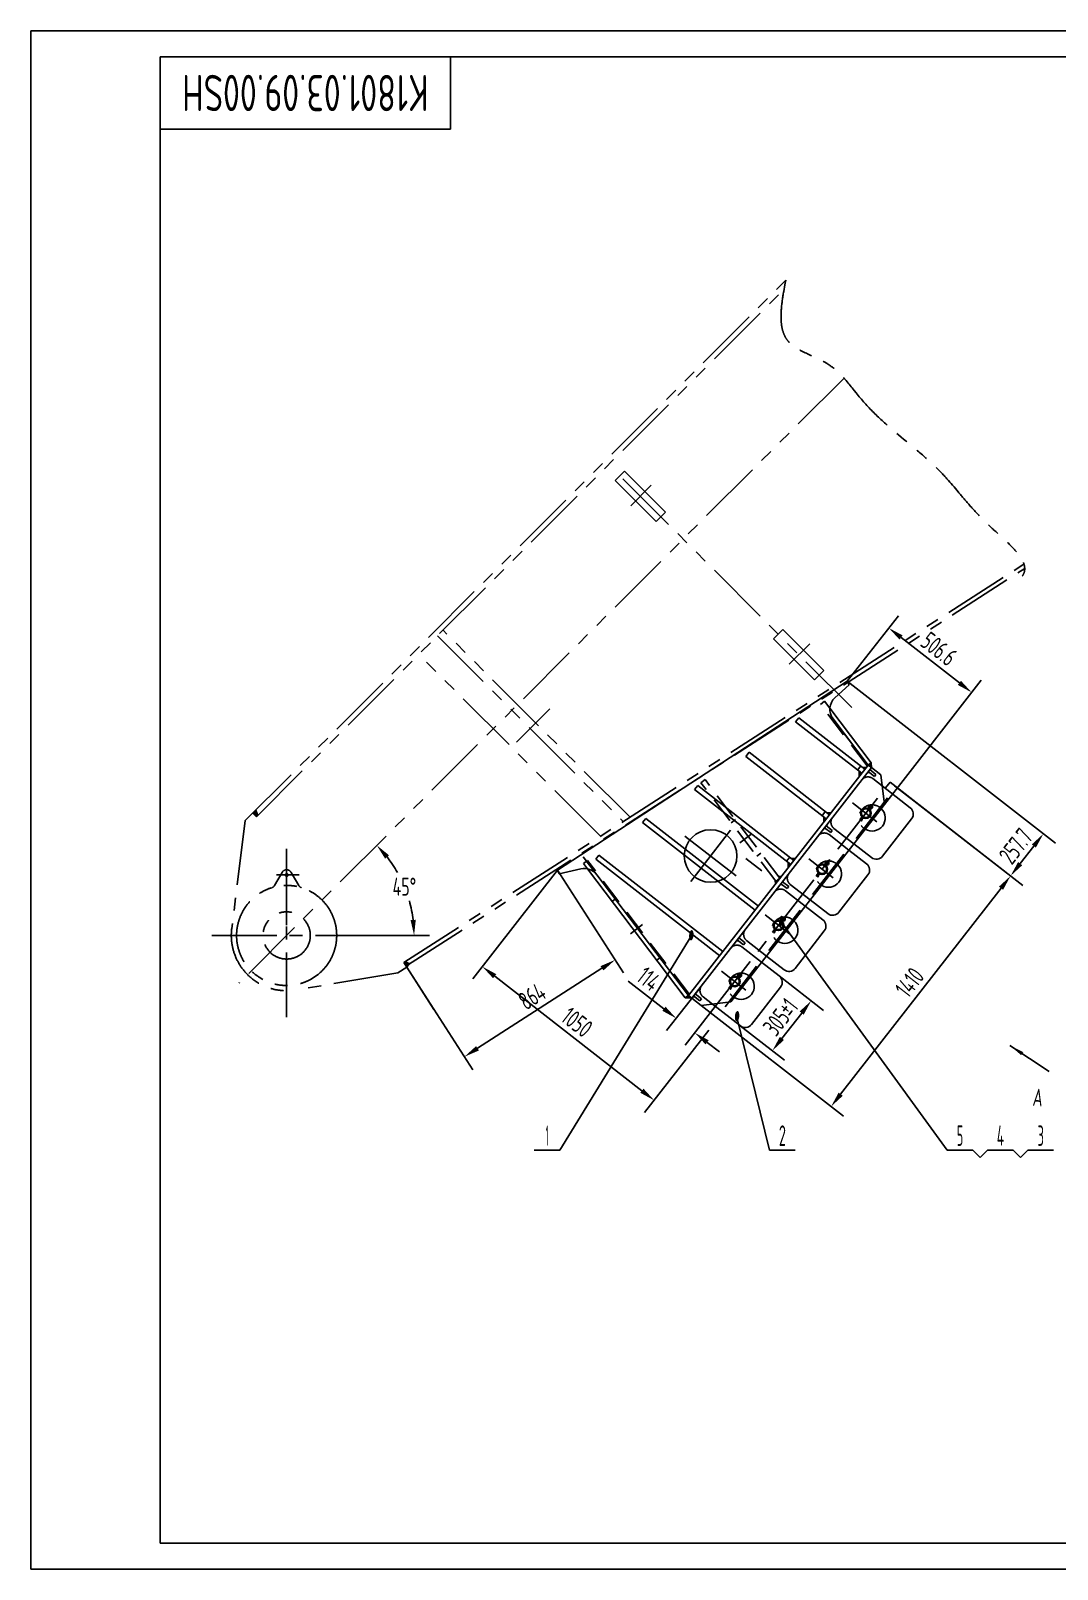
# Model space of a CAD drawing. Extents: x -460 to 10040, y 1734 to 9449.
# Drawn here: x -460 to 4493, y 2024 to 9449 of the extents above; entities that cross this region are included whole.
import ezdxf
from ezdxf.enums import TextEntityAlignment as Align

# ---------------------------------------------------------------- set-up
doc = ezdxf.new("R2010")
doc.units = 0
doc.header["$LTSCALE"] = 250
doc.header["$MEASUREMENT"] = 0
for name, pattern in [('F', [0.75, 0.5, -0.25]), ('G', [2, 1.25, -0.25, 0.25, -0.25]), ('K', [2.5, 1.25, -0.25, 0.25, -0.25, 0.25, -0.25])]:
    doc.linetypes.add(name, pattern=pattern)
doc.layers.get('DEFPOINTS').update_dxf_attribs({"linetype": 'CONTINUOUS'})
for name, color, linetype in [('01', 7, 'CONTINUOUS'), ('02', 1, 'CONTINUOUS'), ('04', 2, 'F'), ('05', 4, 'G'), ('07', 6, 'K'), ('08', 1, 'CONTINUOUS'), ('11', 3, 'CONTINUOUS')]:
    doc.layers.add(name, color=color, linetype=linetype)
doc.styles.get("Standard").update_dxf_attribs({"font": 'isocp.shx', "width": 0.707, "bigfont": 'intecad.shx'})
doc.dimstyles.new('INTE', dxfattribs={"dimscale": 25, "dimtxt": 3.5, "dimasz": 3, "dimexe": 3, "dimexo": 0, "dimgap": 1, "dimtad": 1, "dimdec": 1, "dimzin": 9, "dimdsep": 46, "dimtxsty": 'Standard', "dimcen": 0, "dimclrd": 1, "dimclre": 1, "dimclrt": 3, "dimaunit": 1, "dimadec": 0, "dimazin": 0, "dimtfac": 1, "dimtdec": 1, "dimtofl": 0, "dimtmove": 0, "dimatfit": 0, "dimfxl": 0, "dimtzin": 0, "dimarcsym": 0})
doc.dimstyles.new('INTE$2', dxfattribs={"dimscale": 25, "dimtxt": 3.5, "dimasz": 3, "dimexe": 3, "dimexo": 0, "dimgap": 1, "dimtad": 1, "dimtih": 1, "dimtoh": 1, "dimdec": 1, "dimzin": 0, "dimdsep": 46, "dimtxsty": 'Standard', "dimcen": 0, "dimclrd": 1, "dimclre": 1, "dimclrt": 3, "dimaunit": 1, "dimadec": 0, "dimazin": 0, "dimtfac": 1, "dimtdec": 1, "dimtmove": 0, "dimatfit": 3, "dimfxl": 0, "dimtvp": 0.75, "dimtzin": 0, "dimarcsym": 0})
pattern_1 = [(52.109262, (2602.3474, 3052.8394), (-0.55124459, 0.4289891), [0.508, -0.1905]), (142.109262, (2602.3474, 3052.8394), (-0.4289891, -0.55124459), [0.508, -0.1905])]

# ---------------------------------------------------------------- blocks, each defined once
blk = doc.blocks.new('*D455')
at = {"layer": '08', "color": 1, "lineweight": -2}
for p, q in [((3479.9, 6309.9), (3726.1, 6626.2)), ((4020.6, 6302), (3739.2, 6520.9)), ((3658.8, 5714.9), (4125.9, 6315.1))]:
    blk.add_line(p, q, dxfattribs=at)
at = {"layer": '08', "color": 1}
for points in [[(3746.9, 6530.8), (3731.5, 6511.1), (3680, 6567)], [(4028.3, 6311.8), (4012.9, 6292.1), (4079.8, 6255.9)]]:
    blk.add_solid(points, dxfattribs=at)
at = {"layer": 'DEFPOINTS', "color": 0}
for p in [(3680, 6567), (3479.9, 6309.9), (3658.8, 5714.9)]:
    blk.add_point(p, dxfattribs=at)
at = {"layer": '08', "color": 3, "insert": (3922.1, 6465.7), "char_height": 87.5, "attachment_point": 5, "rotation": 322.10926}
blk.add_mtext('506.6', dxfattribs=at)
blk = doc.blocks.new('*D456')
at = {"layer": '08', "color": 1, "lineweight": -2}
for p, q in [((3479.9, 6309.9), (4485.2, 5527.6)), ((3708, 5805.8), (4326.9, 5324.2)), ((4313.8, 5429.4), (4380, 5514.4))]:
    blk.add_line(p, q, dxfattribs=at)
at = {"layer": '08', "color": 1}
for points in [[(4370.1, 5522.1), (4389.8, 5506.8), (4426, 5573.6)], [(4303.9, 5437.1), (4323.7, 5421.7), (4267.7, 5370.2)]]:
    blk.add_solid(points, dxfattribs=at)
at = {"layer": 'DEFPOINTS', "color": 0}
for p in [(3479.9, 6309.9), (3708, 5805.8), (4426, 5573.6)]:
    blk.add_point(p, dxfattribs=at)
at = {"layer": '08', "color": 3, "insert": (4292.6, 5514.2), "char_height": 87.5, "attachment_point": 5, "rotation": 52.10926}
blk.add_mtext('257.7', dxfattribs=at)
blk = doc.blocks.new('*D464')
at = {"layer": '08', "color": 1, "lineweight": -2}
blk.add_line((2242.1, 3140), (2574.7, 3140), dxfattribs=at)
for start, end in [(29.63409, 38.00918), (6.99082, 15.71829)]:
    blk.add_arc((1884.6, 3140), 615.1, start, end, dxfattribs=at)
at = {"layer": '08', "color": 1}
for points in [[(2359.9, 3510.5), (2378.6, 3527), (2319.5, 3574.9)], [(2507.6, 3215.6), (2482.6, 3214.1), (2499.7, 3140)]]:
    blk.add_solid(points, dxfattribs=at)
at = {"layer": 'DEFPOINTS', "color": 0}
for p in [(4574.1, 5829.4), (2478.7, 3299.2), (1524, 3140), (2242.1, 3140), (1654.8, 2910.1)]:
    blk.add_point(p, dxfattribs=at)
at = {"layer": '08', "color": 3, "insert": (2452.9, 3375.4), "char_height": 87.5, "attachment_point": 5}
blk.add_mtext('45°', dxfattribs=at)
blk = doc.blocks.new('*D457')
at = {"layer": '08', "color": 1, "lineweight": -2}
for p, q in [((3150.9, 4888), (3364.9, 4721.4)), ((3164.5, 4586), (3259.7, 4708.3)), ((2963.5, 4647.3), (3177.6, 4480.7))]:
    blk.add_line(p, q, dxfattribs=at)
at = {"layer": '08', "color": 1}
for points in [[(3249.8, 4716), (3269.5, 4700.6), (3305.7, 4767.5)], [(3154.6, 4593.7), (3174.3, 4578.3), (3118.4, 4526.8)]]:
    blk.add_solid(points, dxfattribs=at)
at = {"layer": 'DEFPOINTS', "color": 0}
for p in [(3150.9, 4888), (3305.7, 4767.5), (2963.5, 4647.3)]:
    blk.add_point(p, dxfattribs=at)
at = {"layer": '08', "color": 3, "insert": (3157.8, 4689.4), "char_height": 87.5, "attachment_point": 5, "rotation": 52.10926}
blk.add_mtext('305%%p1', dxfattribs=at)
blk = doc.blocks.new('*D458')
at = {"layer": '08', "color": 1, "lineweight": -2}
for p, q in [((3685.9, 5823), (4326.9, 5324.2)), ((4221.7, 5311), (3447.8, 4316.7)), ((2775, 4745.3), (3461, 4211.4))]:
    blk.add_line(p, q, dxfattribs=at)
at = {"layer": '08', "color": 1}
for points in [[(4211.8, 5318.7), (4231.6, 5303.4), (4267.7, 5370.2)], [(3438, 4324.4), (3457.7, 4309), (3401.8, 4257.5)]]:
    blk.add_solid(points, dxfattribs=at)
at = {"layer": 'DEFPOINTS', "color": 0}
for p in [(3685.9, 5823), (2775, 4745.3), (3401.8, 4257.5)]:
    blk.add_point(p, dxfattribs=at)
at = {"layer": '08', "color": 3, "insert": (3780.5, 4856.1), "char_height": 87.5, "attachment_point": 5, "rotation": 52.10926}
blk.add_mtext('1410', dxfattribs=at)
blk = doc.blocks.new('*D459')
at = {"layer": '08', "color": 1, "lineweight": -2}
for p, q in [((2081.2, 5397.5), (2399.8, 4901.8)), ((1354.4, 4930.2), (1673.1, 4434.6)), ((1695.6, 4538.2), (2296.2, 4924.4))]:
    blk.add_line(p, q, dxfattribs=at)
at = {"layer": '08', "color": 1}
for points in [[(2289.4, 4934.9), (2303, 4913.8), (2359.3, 4964.9)], [(1688.8, 4548.8), (1702.4, 4527.7), (1632.5, 4497.7)]]:
    blk.add_solid(points, dxfattribs=at)
at = {"layer": 'DEFPOINTS', "color": 0}
for p in [(2081.2, 5397.5), (1354.4, 4930.2), (2359.3, 4964.9)]:
    blk.add_point(p, dxfattribs=at)
at = {"layer": '08', "color": 3, "insert": (1958.7, 4789.1), "char_height": 87.5, "attachment_point": 5, "rotation": 32.73715}
blk.add_mtext('864', dxfattribs=at)
blk = doc.blocks.new('*D460')
at = {"layer": '08', "color": 1, "lineweight": -2}
for p, q in [((2595.1, 4729.1), (2423.2, 4862.8)), ((2762.8, 4822.5), (2608.2, 4623.8)), ((2819.9, 4710.3), (2698.2, 4553.8)), ((2803.4, 4566.9), (2862.6, 4520.9))]:
    blk.add_line(p, q, dxfattribs=at)
at = {"layer": '08', "color": 1}
for points in [[(2602.8, 4738.9), (2587.4, 4719.2), (2654.3, 4683)], [(2811.1, 4576.8), (2795.8, 4557.1), (2744.2, 4613)]]:
    blk.add_solid(points, dxfattribs=at)
at = {"layer": 'DEFPOINTS', "color": 0}
for p in [(2762.8, 4822.5), (2654.3, 4683), (2819.9, 4710.3)]:
    blk.add_point(p, dxfattribs=at)
at = {"layer": '08', "color": 3, "insert": (2521.8, 4873.2), "char_height": 87.5, "attachment_point": 5, "rotation": 322.10926}
blk.add_mtext('114', dxfattribs=at)
blk = doc.blocks.new('*D461')
at = {"layer": '08', "color": 1, "lineweight": -2}
for p, q in [((2081.2, 5397.5), (1673.2, 4873.1)), ((2488.7, 4333.5), (1778.4, 4886.3)), ((2811.1, 4625.6), (2501.8, 4228.3))]:
    blk.add_line(p, q, dxfattribs=at)
at = {"layer": '08', "color": 1}
for points in [[(1786.1, 4896.1), (1770.8, 4876.4), (1719.2, 4932.3)], [(2496.4, 4343.4), (2481, 4323.6), (2547.9, 4287.4)]]:
    blk.add_solid(points, dxfattribs=at)
at = {"layer": 'DEFPOINTS', "color": 0}
for p in [(2081.2, 5397.5), (1719.2, 4932.3), (2811.1, 4625.6)]:
    blk.add_point(p, dxfattribs=at)
at = {"layer": '08', "color": 3, "insert": (2175.8, 4664.1), "char_height": 87.5, "attachment_point": 5, "rotation": 322.10926}
blk.add_mtext('1050', dxfattribs=at)
blk = doc.blocks.new('*U471', base_point=(251.96, 168.31))
at = {"layer": '01'}
for p, q in [((251.96, 168.31), (251.96, 182.31)), ((195.96, 168.31), (251.96, 168.31))]:
    blk.add_line(p, q, dxfattribs=at)
blk = doc.blocks.new('*U472')
at = {"layer": '04'}
blk.add_blockref('*U471', (0, 0), dxfattribs=at)
blk = doc.blocks.new('*U473')
at = {"layer": '01'}
for points in [[(415, 292), (25, 292)], [(25, 292), (25, 5)], [(415, 5), (415, 292)], [(25, 5), (415, 5)]]:
    blk.add_lwpolyline(points, dxfattribs=at)
at = {"layer": '02'}
for points in [[(420, 297), (0, 297)], [(0, 297), (0, 0)], [(420, 0), (420, 297)], [(0, 0), (420, 0)]]:
    blk.add_lwpolyline(points, dxfattribs=at)
blk = doc.blocks.new('ewr')
at = {"layer": '07', "linetype": 'K'}
for points in [[(1727.65, 3736.79), (1721.29, 3730.42), (1738.96, 3712.74), (1745.33, 3719.11)], [(1735.92, 3745.05), (1727.65, 3736.79), (1745.33, 3719.11)], [(2478.46, 3003.31), (2467.9, 2996.53), (2464.45, 2987.25)]]:
    blk.add_hatch(color=6, dxfattribs=at).paths.add_polyline_path(points)
h = blk.add_hatch(color=6, dxfattribs=at)
h.paths.add_polyline_path([(2478.46, 3003.31), (2464.45, 2987.25), (2450.39, 3009.05), (2457.09, 3013.36), (2457.09, 3013.35)])
h.paths.add_polyline_path([(2467.9, 2996.53), (2478.46, 3003.31), (2457.09, 3013.35)])
at = {"layer": '05'}
for p, q in [((1884.63, 3558.25), (1884.63, 2685.53)), ((1524.03, 3139.99), (2242.06, 3139.99))]:
    blk.add_line(p, q, dxfattribs=at)
at = {"layer": '07', "color": 6, "linetype": 'K'}
for p, q in [((1685.22, 3694.36), (4292.98, 6302.11)), ((1738.96, 3712.74), (4284.94, 6258.72)), ((4574.06, 5829.42), (1654.76, 2910.12)), ((3469.61, 5335.91), (3514.86, 5381.16)), ((4611.36, 4239.41), (3472.26, 5378.51)), ((3712.85, 5183.17), (3514.86, 5381.16)), ((3667.6, 5137.92), (3469.61, 5335.91)), ((3644.27, 5312.58), (3544.64, 5212.95)), ((3667.6, 5137.92), (3712.85, 5183.17)), ((2450.39, 3009.05), (5442.08, 4932.42)), ((2467.9, 2996.53), (5445.95, 4911.13)), ((3541.56, 3710.44), (2639.11, 4612.89)), ((4234.09, 4571.43), (4279.34, 4616.68)), ((4477.33, 4418.69), (4279.34, 4616.68)), ((2612.24, 4586.02), (3508.85, 3689.41)), ((4432.08, 4373.44), (4234.09, 4571.43)), ((4408.75, 4548.09), (4309.12, 4448.47)), ((3399.52, 3619.13), (2522.44, 4496.22)), ((4432.08, 4373.44), (4477.33, 4418.69)), ((2993.43, 4072.01), (3154.67, 4233.25)), ((1721.29, 3730.42), (1738.96, 3712.74)), ((1727.65, 3736.79), (1745.33, 3719.11)), ((1745.33, 3719.11), (1735.92, 3745.05)), ((1685.22, 3694.36), (1619.71, 3173.29)), ((1884.63, 3502.83), (1884.63, 3139.99)), ((1862.98, 3444.49), (1826.45, 3381.23)), ((1835.87, 3431.99), (1944.91, 3431.99)), ((1906.28, 3444.49), (1942.8, 3381.23)), ((2420.61, 2958.97), (2464.45, 2987.25)), ((2450.39, 3009.05), (2464.45, 2987.25)), ((2467.9, 2996.53), (2457.09, 3013.35)), ((2457.09, 3013.35), (2478.46, 3003.31)), ((2464.45, 2987.25), (2478.46, 3003.31)), ((2464.45, 2987.25), (2467.9, 2996.53)), ((2420.61, 2958.97), (1928.69, 2876.65))]:
    blk.add_line(p, q, dxfattribs=at)
for centre, radius in [((1884.63, 3431.99), 6.5), ((1884.63, 3139.99), 241.5), ((1884.63, 3139.99), 114)]:
    blk.add_circle(centre, radius, dxfattribs=at)
for centre, radius, start, end in [((1884.63, 3431.99), 25, 30, 150), ((1804.8, 3393.73), 25, 287.463102, 330), ((1964.45, 3393.73), 25, 210, 252.536898), ((1884.63, 3139.99), 267, 172.834148, 279.499986)]:
    blk.add_arc(centre, radius, start, end, dxfattribs=at)
blk.add_open_spline([(4292.98, 6302.11), (4271.09, 6185.86), (4233.49, 5986.11), (4525.87, 5916), (4699.32, 5641.47), (5036.1, 5421.09), (5214.54, 5147.72), (5483.81, 4942.51), (5434.12, 4873.81)], degree=3, knots=[0, 0, 0, 0, 297.4635858, 511.1015007, 757.0258478, 1260.6968511, 1627.0270456, 1909.6132224, 1909.6132224, 1909.6132224, 1909.6132224], dxfattribs=at)
at = {"layer": '08'}
dim = blk.add_angular_dim_2l(base=(2478.74, 3299.18), line1=((4574.06, 5829.42), (1654.76, 2910.12)), line2=((1524.03, 3139.99), (2242.06, 3139.99)), dimstyle='INTE$2', dxfattribs=at)
dim.commit()
dim.dimension.update_dxf_attribs({"geometry": '*D464', "text_midpoint": (2452.88, 3375.37)})

msp = doc.modelspace()

# ---------------------------------------------------------------- hatches: boundary and pattern name
at = {"layer": '01'}
h = msp.add_hatch(color=256, dxfattribs=at)
h.paths.add_polyline_path([(3537.39, 5875.26), (3537.76, 5850.85), (3549.45, 5865.87)])
h.paths.add_polyline_path([(3553.74, 5894.22), (3564.8, 5885.6), (3571.78, 5894.57)])
for points in [[(3595.3, 5916.81), (3580.16, 5905.33), (3595.94, 5893.05)], [(2714.2, 4792.58), (2713.23, 4793.85), (2698.1, 4782.36), (2729.98, 4780.3)]]:
    msp.add_hatch(color=256, dxfattribs=at).paths.add_polyline_path(points)
h = msp.add_hatch(color=256, dxfattribs=at)
h.paths.add_polyline_path([(3366.04, 5655.08), (3366.41, 5630.67), (3378.1, 5645.69)])
h.paths.add_polyline_path([(3382.39, 5674.03), (3393.45, 5665.42), (3400.43, 5674.39)])
h = msp.add_hatch(color=256, dxfattribs=at)
h.paths.add_polyline_path([(3194.69, 5434.89), (3195.06, 5410.49), (3206.75, 5425.51)])
h.paths.add_polyline_path([(3211.04, 5453.85), (3222.1, 5445.24), (3229.08, 5454.21)])
at = {"layer": '04', "linetype": 'F'}
h = msp.add_hatch(dxfattribs=at)
h.set_pattern_fill('ANGLE', color=2, scale=0.1, angle=52.109262, style=0)
h.set_pattern_definition([(52.109262, (2598.4015, 3055.9102), (-0.55124459, 0.42898911), [0.508, -0.1905]), (142.109262, (2598.4015, 3055.9102), (-0.42898911, -0.55124459), [0.508, -0.1905])])
h.paths.add_polyline_path([(3577.7, 5869.6), (3585.91, 5869.81), (3580.9, 5873.71)])
h.paths.add_polyline_path([(3591.14, 5886.87), (3588.27, 5883.18), (3593.28, 5879.28)])
h = msp.add_hatch(dxfattribs=at)
h.set_pattern_fill('ANGLE', color=2, scale=0.1, angle=52.109262, style=0)
h.set_pattern_definition([(52.109262, (2387.7454, 2785.2203), (-0.55124459, 0.42898911), [0.508, -0.1905]), (142.109262, (2387.7454, 2785.2203), (-0.42898911, -0.55124459), [0.508, -0.1905])])
h.paths.add_polyline_path([(3367.04, 5598.91), (3375.26, 5599.12), (3370.24, 5603.02)])
h.paths.add_polyline_path([(3377.61, 5612.49), (3382.63, 5608.59), (3380.48, 5616.19)])
at = {"layer": '04'}
h = msp.add_hatch(dxfattribs=at)
h.set_pattern_fill('ANGLE', color=256, scale=0.1, angle=52.109262, style=0)
h.set_pattern_definition(pattern_1)
h.paths.add_polyline_path([(3132.09, 5348.05), (3134.04, 5332.07), (3139.19, 5338.7)])
h.paths.add_polyline_path([(3148.31, 5368.02), (3155.08, 5359.11), (3161.14, 5366.9)])
h = msp.add_hatch(dxfattribs=at)
h.set_pattern_fill('ANGLE', color=256, scale=0.1, angle=52.109262, style=0)
h.set_pattern_definition(pattern_1)
h.paths.add_polyline_path([(3155.08, 5359.11), (3135.18, 5343.99), (3139.19, 5338.7)])
at = {"layer": '04', "linetype": 'F'}
h = msp.add_hatch(dxfattribs=at)
h.set_pattern_fill('ANGLE', color=2, scale=0.1, angle=52.109262, style=0)
h.set_pattern_definition([(52.109262, (2177.08935, 2514.5304), (-0.55124459, 0.42898911), [0.508, -0.1905]), (142.109262, (2177.08935, 2514.5304), (-0.42898911, -0.55124459), [0.508, -0.1905])])
h.paths.add_polyline_path([(3156.39, 5328.22), (3164.6, 5328.43), (3159.58, 5332.33)])
h.paths.add_polyline_path([(3166.95, 5341.8), (3171.97, 5337.9), (3169.83, 5345.5)])
h = msp.add_hatch(dxfattribs=at)
h.set_pattern_fill('ANGLE', color=2, scale=0.1, angle=52.109262, style=0)
h.set_pattern_definition([(52.109262, (1966.4333, 2243.8405), (-0.55124459, 0.42898911), [0.508, -0.1905]), (142.109262, (1966.4333, 2243.8405), (-0.42898911, -0.55124459), [0.508, -0.1905])])
h.paths.add_polyline_path([(2945.73, 5057.53), (2953.94, 5057.74), (2948.93, 5061.64)])
h.paths.add_polyline_path([(2956.3, 5071.11), (2961.31, 5067.21), (2959.17, 5074.81)])
h = msp.add_hatch(dxfattribs=at)
h.set_pattern_fill('ANGLE', color=2, scale=0.1, angle=52.109262, style=0)
h.set_pattern_definition([(52.109262, (1755.7772, 1973.1506), (-0.55124459, 0.42898911), [0.508, -0.1905]), (142.109262, (1755.7772, 1973.1506), (-0.42898911, -0.55124459), [0.508, -0.1905])])
h.paths.add_polyline_path([(2735.07, 4786.84), (2743.29, 4787.05), (2738.27, 4790.95)])
h.paths.add_polyline_path([(2745.64, 4800.42), (2750.66, 4796.52), (2748.51, 4804.12)])

# ---------------------------------------------------------------- linework, layer by layer
at = {"layer": '01', "color": 7, "linetype": 'Continuous'}
for p, q in [((2081.2, 5397.45), (3479.93, 6309.91)), ((3595.3, 5916.81), (3395.9, 6179.72)), ((3549.45, 5865.87), (3230.62, 6113.99)), ((3564.8, 5885.6), (3245.97, 6133.72)), ((3378.1, 5645.69), (2990.61, 5947.24)), ((3393.45, 5665.42), (3005.97, 5966.97)), ((3595.94, 5893.05), (2729.98, 4780.3)), ((3575.38, 5901.71), (3595.3, 5916.81)), ((3640.93, 5858.04), (3595.94, 5893.05)), ((3222.1, 5445.24), (2758.07, 5806.36)), ((3658.78, 5714.9), (3640.93, 5858.04)), ((3206.75, 5425.51), (2742.71, 5786.63)), ((3050.75, 5225.06), (2507.8, 5647.6)), ((2918.1, 4763.15), (3658.78, 5714.9)), ((3035.4, 5205.33), (2492.44, 5627.87)), ((2864.05, 4985.14), (2265.85, 5450.68)), ((2879.4, 5004.87), (2281.2, 5470.41)), ((2729.98, 4780.3), (2774.96, 4745.29)), ((2774.96, 4745.29), (2918.1, 4763.15))]:
    msp.add_line(p, q, dxfattribs=at)
at = {"layer": '01'}
for p, q in [((3420.23, 6230.04), (3488.74, 6293.07)), ((3488.74, 6293.07), (3479.93, 6309.91)), ((3230.62, 6113.99), (3245.97, 6133.72)), ((3580.16, 5905.33), (3411.14, 6128.18)), ((2990.61, 5947.24), (3005.97, 5966.97)), ((2714.2, 4792.58), (3580.16, 5905.33)), ((2729.98, 4780.3), (3595.94, 5893.05)), ((3529.72, 5881.23), (3545.08, 5900.96)), ((3537.39, 5875.26), (3537.76, 5850.85)), ((3553.74, 5894.22), (3571.78, 5894.57)), ((3595.94, 5893.05), (3580.16, 5905.33)), ((3595.94, 5893.05), (3595.3, 5916.81)), ((2742.71, 5786.63), (2758.07, 5806.36)), ((3647.49, 5805.42), (3783.62, 5699.47)), ((2492.44, 5627.87), (2507.8, 5647.6)), ((3358.37, 5661.04), (3373.73, 5680.77)), ((3366.04, 5655.08), (3366.41, 5630.67)), ((3382.39, 5674.03), (3400.43, 5674.39)), ((3540.95, 5641.89), (3551.2, 5655.05)), ((3553.56, 5652.97), (3543.44, 5639.96)), ((3553.56, 5652.97), (3546.79, 5636.31)), ((3548.88, 5635.46), (3555.48, 5651.61)), ((3582.28, 5694.99), (3583.23, 5700.37)), ((3586.55, 5695.36), (3584.88, 5693.21)), ((3588.27, 5690.05), (3590.85, 5693.49)), ((3790.27, 5646.15), (3649.63, 5465.42)), ((3543.44, 5639.96), (3540.95, 5641.89)), ((3546.79, 5636.31), (3548.88, 5635.46)), ((3487.74, 5495.11), (3572.97, 5428.78)), ((3596.31, 5458.77), (3511.07, 5525.1)), ((2265.85, 5450.68), (2281.2, 5470.41)), ((3187.02, 5440.86), (3202.38, 5460.59)), ((3194.69, 5434.89), (3195.06, 5410.49)), ((3211.04, 5453.85), (3229.08, 5454.21)), ((3371.62, 5424.3), (3372.58, 5429.68)), ((3375.89, 5424.67), (3374.22, 5422.52)), ((3377.61, 5419.36), (3380.19, 5422.8)), ((2090.01, 5380.62), (2081.2, 5397.45)), ((2090.01, 5380.62), (2193.97, 5403.89)), ((2698.1, 4782.36), (2225.55, 5404.24)), ((2714.2, 4792.58), (2271.09, 5375.71)), ((3330.3, 5371.2), (3340.54, 5384.36)), ((3332.78, 5369.27), (3330.3, 5371.2)), ((3342.9, 5382.28), (3332.78, 5369.27)), ((3342.9, 5382.28), (3336.13, 5365.62)), ((3336.13, 5365.62), (3338.23, 5364.77)), ((3338.23, 5364.77), (3344.82, 5380.92)), ((3579.62, 5375.46), (3438.98, 5194.73)), ((3277.08, 5224.42), (3362.31, 5158.09)), ((3385.65, 5188.08), (3300.42, 5254.41)), ((3160.97, 5153.61), (3161.92, 5158.99)), ((3165.24, 5153.98), (3163.57, 5151.83)), ((3166.95, 5148.67), (3169.53, 5152.11)), ((3119.64, 5100.51), (3129.88, 5113.67)), ((3122.12, 5098.58), (3119.64, 5100.51)), ((3132.25, 5111.59), (3122.12, 5098.58)), ((3132.25, 5111.59), (3125.48, 5094.93)), ((3125.48, 5094.93), (3127.57, 5094.08)), ((3127.57, 5094.08), (3134.17, 5110.23)), ((3368.96, 5104.77), (3228.32, 4924.04)), ((3174.99, 4917.39), (3089.76, 4983.72)), ((3066.42, 4953.73), (3151.66, 4887.4)), ((2908.99, 4829.82), (2919.23, 4842.98)), ((2911.47, 4827.89), (2908.99, 4829.82)), ((2921.59, 4840.9), (2911.47, 4827.89)), ((2921.59, 4840.9), (2914.82, 4824.24)), ((2916.91, 4823.39), (2923.51, 4839.54)), ((2950.31, 4882.92), (2951.27, 4888.3)), ((2954.58, 4883.29), (2952.91, 4881.14)), ((2956.3, 4877.98), (2958.88, 4881.42)), ((3158.31, 4834.08), (3017.66, 4653.35)), ((2718.01, 4797.48), (2698.1, 4782.36)), ((2698.1, 4782.36), (2729.98, 4780.3)), ((2729.98, 4780.3), (2714.2, 4792.58)), ((2964.34, 4646.7), (2828.99, 4752.03)), ((2914.82, 4824.24), (2916.91, 4823.39))]:
    msp.add_line(p, q, dxfattribs=at)
at = {"layer": '01', "color": 7, "linetype": 'Continuous'}
for centre in [(3569.22, 5673.09), (3569.22, 5673.09), (3358.56, 5402.4), (3358.56, 5402.4), (3147.91, 5131.71), (3147.91, 5131.71), (2937.25, 4861.02), (2937.25, 4861.02)]:
    msp.add_circle(centre, 25.5, dxfattribs=at)
at = {"layer": '01'}
for centre, radius in [((3592.33, 5702.79), 9.42), ((3592.33, 5702.79), 5.29), ((2820.42, 5466.4), 127), ((3381.68, 5432.1), 9.42), ((3381.68, 5432.1), 5.29), ((3171.02, 5161.41), 9.42), ((3171.02, 5161.41), 5.29), ((2960.37, 4890.72), 9.42), ((2960.37, 4890.72), 5.29)]:
    msp.add_circle(centre, radius, dxfattribs=at)
for centre, radius, start, end in [((3471.69, 6174.11), 76, 132.620713, 217.177845), ((3599.21, 5649.75), 63.5, 238.438195, 45.780329), ((3760.29, 5669.49), 38, 322.109262, 52.109262), ((3388.55, 5379.06), 63.5, 238.438195, 45.780329), ((3549.63, 5398.8), 38, 322.109262, 52.109262), ((3619.64, 5488.76), 38, 232.109262, 322.109262), ((2210.58, 5329.73), 76, 37.230494, 102.620713), ((3177.9, 5108.37), 63.5, 238.438195, 45.780329), ((3338.97, 5128.11), 38, 322.109262, 52.109262), ((3408.99, 5218.07), 38, 232.109262, 322.109262), ((3198.33, 4947.38), 38, 232.109262, 322.109262), ((2967.24, 4837.68), 63.5, 238.438195, 45.780329), ((3128.32, 4857.42), 38, 322.109262, 52.109262), ((2987.68, 4676.69), 38, 232.109262, 322.109262)]:
    msp.add_arc(centre, radius, start, end, dxfattribs=at)
at = {"layer": '02', "color": 1, "linetype": 'Continuous'}
msp.add_line((3067.33, 5394.57), (2990.07, 5454.69), dxfattribs=at)
at = {"layer": '02'}
for p, q in [((3160.68, 5148.13), (3961.86, 4047.14)), ((2726.77, 5078.97), (2093.27, 4047.14)), ((1485.59, 4726.22), (1354.44, 4930.21)), ((2947.56, 4688.21), (3104.77, 4047.14)), ((4453.76, 4426.14), (4263.94, 4552.43)), ((2093.27, 4047.14), (1969.27, 4047.14)), ((3104.77, 4047.14), (3228.77, 4047.14)), ((4085.86, 4047.14), (3961.86, 4047.14)), ((4121.21, 4011.78), (4085.86, 4047.14)), ((4156.57, 4047.14), (4121.21, 4011.78)), ((4280.57, 4047.14), (4156.57, 4047.14)), ((4315.92, 4011.78), (4280.57, 4047.14)), ((4351.28, 4047.14), (4315.92, 4011.78)), ((4475.28, 4047.14), (4351.28, 4047.14))]:
    msp.add_line(p, q, dxfattribs=at)
msp.add_lwpolyline([(4323.88, 4512.55, 18, 0, 0), (4263.94, 4552.43, 0, 0, 0)], format="xyseb", dxfattribs=at)
at = {"layer": '04', "color": 2, "linetype": 'F'}
for p, q in [((3350.58, 6198.1), (3370.5, 6213.21)), ((3575.38, 5901.71), (3350.58, 6198.1)), ((3395.9, 6179.72), (3370.5, 6213.21)), ((3585.91, 5869.81), (3577.7, 5869.6)), ((3593.28, 5879.28), (3591.14, 5886.87)), ((3139.19, 5338.7), (2773.37, 5820.12)), ((3155.08, 5359.11), (2793.28, 5835.24)), ((3602.9, 5840.12), (3647.49, 5805.42)), ((3375.26, 5599.12), (3367.04, 5598.91)), ((3382.63, 5608.59), (3380.48, 5616.19)), ((3392.24, 5569.43), (3487.74, 5495.11)), ((3511.07, 5525.1), (3415.58, 5599.42)), ((2226.13, 5444.8), (2206.22, 5429.67)), ((2225.55, 5404.24), (2206.22, 5429.67)), ((2718.01, 4797.48), (2226.13, 5444.8)), ((3164.6, 5328.43), (3156.39, 5328.22)), ((3171.97, 5337.9), (3169.83, 5345.5)), ((3181.59, 5298.74), (3277.08, 5224.42)), ((3300.42, 5254.41), (3204.93, 5328.73)), ((2364.68, 5262.47), (2344.77, 5247.34)), ((2953.94, 5057.74), (2945.73, 5057.53)), ((2961.31, 5067.21), (2959.17, 5074.81)), ((3089.76, 4983.72), (2994.27, 5058.04)), ((2580.06, 4979.02), (2560.16, 4963.89)), ((2970.93, 5028.05), (3066.42, 4953.73)), ((2743.29, 4787.05), (2735.07, 4786.84)), ((2750.66, 4796.52), (2748.51, 4804.12)), ((2828.99, 4752.03), (2783.61, 4787.35))]:
    msp.add_line(p, q, dxfattribs=at)
at = {"layer": '04'}
for p, q in [((3610.88, 5850.38), (3580.9, 5873.71)), ((3618.25, 5859.85), (3588.27, 5883.18)), ((2793.28, 5835.24), (2773.37, 5820.12)), ((3610.88, 5850.38), (3618.25, 5859.85)), ((2939.99, 5642.16), (2920.09, 5627.04)), ((3400.23, 5579.69), (3370.24, 5603.02)), ((3407.6, 5589.16), (3377.61, 5612.49)), ((3400.23, 5579.69), (3407.6, 5589.16)), ((3062.81, 5480.53), (3042.91, 5465.41)), ((3132.09, 5348.05), (3134.04, 5332.07)), ((3155.08, 5359.11), (3135.18, 5343.99)), ((3148.31, 5368.02), (3161.14, 5366.9)), ((3189.57, 5309), (3159.58, 5332.33)), ((3196.94, 5318.47), (3166.95, 5341.8)), ((3189.57, 5309), (3196.94, 5318.47)), ((2978.92, 5038.31), (2948.93, 5061.64)), ((2986.29, 5047.78), (2956.3, 5071.11)), ((2978.92, 5038.31), (2986.29, 5047.78)), ((2768.26, 4767.62), (2738.27, 4790.95)), ((2775.63, 4777.09), (2745.64, 4800.42)), ((2768.26, 4767.62), (2775.63, 4777.09))]:
    msp.add_line(p, q, dxfattribs=at)
at = {"layer": '04', "color": 2, "linetype": 'F'}
for centre, radius, start, end in [((3579.56, 5810.13), 38, 52.109262, 142.109262), ((3438.92, 5629.4), 38, 142.109262, 232.109262), ((3599.21, 5649.75), 63.5, 45.780329, 238.438195), ((3368.91, 5539.44), 38, 52.109262, 142.109262), ((3388.55, 5379.06), 63.5, 45.780329, 238.438195), ((3228.26, 5358.71), 38, 142.109262, 232.109262), ((3158.25, 5268.75), 38, 52.109262, 142.109262), ((3177.9, 5108.37), 63.5, 45.780329, 238.438195), ((3017.61, 5088.02), 38, 142.109262, 232.109262), ((2947.59, 4998.06), 38, 52.109262, 142.109262), ((2967.24, 4837.68), 63.5, 45.780329, 238.438195), ((2806.95, 4817.33), 38, 142.109262, 232.109262)]:
    msp.add_arc(centre, radius, start, end, dxfattribs=at)
at = {"layer": '05', "color": 142, "linetype": 'G'}
for p, q in [((2819.95, 4710.29), (3685.91, 5823.03)), ((2819.95, 4710.29), (3685.91, 5823.03)), ((3505.01, 5723.06), (3622.44, 5631.67)), ((3505.01, 5723.06), (3622.44, 5631.67)), ((3505.01, 5723.06), (3622.44, 5631.67)), ((3505.01, 5723.06), (3622.44, 5631.67)), ((3013.92, 5570.86), (2961.02, 5530.66)), ((3294.36, 5452.37), (3411.79, 5360.98)), ((3294.36, 5452.37), (3411.79, 5360.98)), ((3294.36, 5452.37), (3411.79, 5360.98)), ((3294.36, 5452.37), (3411.79, 5360.98)), ((2491.56, 5135.33), (2433.54, 5091.24)), ((3083.7, 5181.68), (3201.13, 5090.29)), ((3083.7, 5181.68), (3201.13, 5090.29)), ((3083.7, 5181.68), (3201.13, 5090.29)), ((2873.04, 4910.99), (2990.48, 4819.6)), ((2873.04, 4910.99), (2990.48, 4819.6))]:
    msp.add_line(p, q, dxfattribs=at)
at = {"layer": '05'}
for p, q in [((3674.43, 5746.41), (3522.54, 5551.24)), ((2916.84, 5590.3), (2724, 5342.5)), ((2696.52, 5562.82), (2944.32, 5369.98)), ((3463.77, 5475.72), (3311.89, 5280.55)), ((3253.12, 5205.03), (3101.23, 5009.86)), ((3042.46, 4934.34), (2890.57, 4739.17))]:
    msp.add_line(p, q, dxfattribs=at)
for centre in [(3569.22, 5673.09), (3358.56, 5402.4), (3147.91, 5131.71), (2937.25, 4861.02)]:
    msp.add_circle(centre, 20.81, dxfattribs=at)
at = {"layer": '07'}
for p, q in [((3504.96, 6004.49), (3430.06, 6103.24)), ((2271.1, 5375.7), (2205.25, 5462.36))]:
    msp.add_line(p, q, dxfattribs=at)

# ---------------------------------------------------------------- block references
at = {"layer": '01'}
msp.add_blockref('ewr', (-1110.01, 1942.96), dxfattribs=at)
at = {"layer": '02', "xscale": 25, "yscale": 25, "zscale": 25}
msp.add_blockref('*U473', (-459.99, 2024.15), dxfattribs=at)
at = {"layer": '02', "xscale": 25, "yscale": 25}
msp.add_blockref('*U472', (1565.01, 8974.15), dxfattribs=at)

# ---------------------------------------------------------------- texts
at = {"layer": '02', "width": 0.605172}
for height, rotation, p, p2 in [(10, 52.109262, (2536.8, 5589.55), (2540.48, 5594.28)), (40, 354.720473, (3146.9, 5129.32), (3170.79, 5127.11)), (40, 354.720473, (2712.98, 5060.16), (2736.88, 5057.95)), (40, 354.720473, (2933.77, 4669.4), (2957.67, 4667.19))]:
    msp.add_text('\\M+5A1F1', height=height, rotation=rotation, dxfattribs=at).set_placement(p, p2, align=Align.FIT)
at = {"layer": '11', "width": 0.696133}
msp.add_text('K1801.03.09.00SH', height=175, rotation=180, dxfattribs=at).set_placement((1459.42, 9236.65), (270.61, 9236.65), align=Align.FIT)
at = {"layer": '11', "width": 0.707}
msp.add_text('A', height=84, rotation=354.527361, dxfattribs=at).set_placement((4369.62, 4236.43), align=Align.BOTTOM_LEFT)
at = {"layer": '11'}
for s, width, p, p2 in [('1', 0.404, (2024.27, 4067.14), (2038.27, 4067.14)), ('2', 0.562593, (3149.78, 4067.14), (3183.76, 4067.14)), ('5', 0.527686, (4008.41, 4067.14), (4039.3, 4067.14)), ('4', 0.543846, (4201.07, 4067.14), (4236.07, 4067.14)), ('3', 0.527686, (4397.83, 4067.14), (4428.73, 4067.14))]:
    msp.add_text(s, height=98.99, dxfattribs=dict(at, width=width)).set_placement(p, p2, align=Align.FIT)

# ---------------------------------------------------------------- dimensions: what is measured, and where the dimension line sits
at = {"layer": '08'}
for base, p1, p2, angle, picture, middle in [((3680.01, 6567.01), (3658.78, 5714.9), (3479.93, 6309.91), 142.109262, '*D455', (3922.12, 6465.71)), ((4426.03, 5573.63), (3708.02, 5805.83), (3479.93, 6309.91), 52.109262, '*D456', (4292.63, 5514.16)), ((3401.79, 4257.49), (3685.91, 5823.03), (2774.96, 4745.29), 52.109262, '*D458', (3780.51, 4856.09)), ((1719.24, 4932.33), (2811.07, 4625.6), (2081.2, 5397.45), 142.109262, '*D461', (2175.8, 4664.15)), ((2654.28, 4683.02), (2819.95, 4710.29), (2762.85, 4822.53), 142.109262, '*D460', (2521.78, 4873.25))]:
    dim = msp.add_linear_dim(base=base, p1=p1, p2=p2, angle=angle, dimstyle='INTE', dxfattribs=at)
    dim.commit()
    dim.dimension.update_dxf_attribs({"geometry": picture, "text_midpoint": middle})
dim = msp.add_aligned_dim(p1=(1354.44, 4930.21), p2=(2081.2, 5397.45), distance=-514.21, dimstyle='INTE', dxfattribs=at)
dim.commit()
dim.dimension.update_dxf_attribs({"geometry": '*D459', "text_midpoint": (1958.72, 4789.13)})
dim = msp.add_linear_dim(base=(3305.73, 4767.5), p1=(2963.55, 4647.32), p2=(3150.87, 4888.02), angle=52.109262, text='<>%%p1', dimstyle='INTE', dxfattribs=at)
dim.commit()
dim.dimension.update_dxf_attribs({"geometry": '*D457', "text_midpoint": (3157.82, 4689.37)})

doc.saveas('drawing.dxf')
